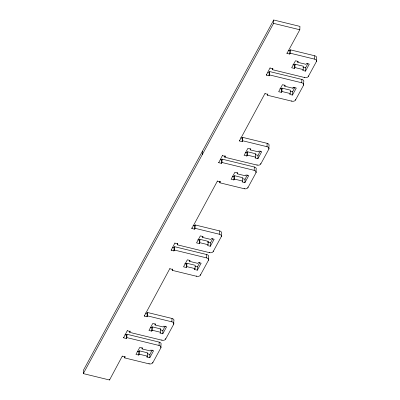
<?xml version="1.0" encoding="UTF-8"?>
<svg xmlns="http://www.w3.org/2000/svg" width="400" height="400" viewBox="0 0 400 400"><rect width="100%" height="100%" fill="white"/><g stroke="black" fill="none" stroke-linecap="round" stroke-linejoin="round"><path stroke-width="0.6" d="M122.395 355.94L109.535 380L83.305 373.605L83.435 370.245L273.715 20L299.945 26.395L299.815 29.755L286.97 53.395L289.735 54.07L290.21 53.195L290.34 49.835L314.73 55.78A2.92 1.875 2.2 0 1 316.54 58.205L316.41 61.565L308.32 76.45A2.92 1.875 2.2 0 1 304.61 77.53L272.395 69.675L272.435 68.625M109.535 380L109.56 379.37M124.715 356.645L124.665 357.905L149.055 363.855A2.92 1.875 2.2 0 0 152.77 362.775L160.855 347.89L160.985 344.53A2.92 1.875 2.2 0 0 159.175 342.105L126.96 334.25L126.835 337.61L126.355 338.49L123.595 337.815L123.61 337.395M124.665 357.905L125.16 356.61M126.355 338.49L126.485 335.13L126.96 334.25M123.595 337.815L127.415 330.39M144.285 315.45L144.265 316.08L147.025 316.755L147.155 313.395L147.63 312.52L172.02 318.465A2.92 1.875 2.2 0 1 173.83 320.89L173.7 324.25L165.615 339.135A2.92 1.875 2.2 0 1 161.9 340.21L129.685 332.36L129.735 331.1M129.685 332.36L130.18 331.065M142.055 348.925L142.53 348.05L139.77 347.375L135.965 354.38L138.725 355.055L138.855 351.695L139.33 350.82L147.615 352.84L147.485 356.2L147.01 357.075L149.77 357.745L153.575 350.74L150.815 350.07L150.34 350.945L142.055 348.925L142.095 347.805M138.725 355.055L139.2 354.18L139.33 350.82M147.025 316.755L147.5 315.88L147.63 312.52M147.01 357.075L147.05 355.955M149.055 363.855L149.075 363.435M149.77 357.745L149.9 354.385L152.24 350.075M155.055 324.99L155.53 324.115L152.77 323.445L148.965 330.45L151.725 331.12L151.855 327.76L152.33 326.885L160.615 328.905L160.485 332.265L160.01 333.14L162.77 333.815L166.575 326.81L163.815 326.135L163.34 327.01L155.055 324.99L155.1 323.87M151.725 331.12L152.2 330.245L152.33 326.885M152.77 362.775L152.795 362.145M160.855 347.89A2.92 1.875 2.2 0 0 159.045 345.465L159.175 342.105M161.9 340.21L161.915 339.79M162.77 333.815L162.9 330.455L165.24 326.145M165.615 339.135L165.64 338.505M144.265 316.08L169.965 268.375M172.285 269.085L172.235 270.345L196.625 276.295A2.92 1.875 2.2 0 0 200.34 275.215L208.425 260.33L208.555 256.97A2.92 1.875 2.2 0 0 206.745 254.545L174.53 246.69L174.4 250.05L173.925 250.925L171.165 250.255L171.18 249.835M172.235 270.345L172.73 269.05M173.925 250.925L174.055 247.565L174.53 246.69M173.7 324.25A2.92 1.875 2.2 0 0 171.89 321.825L172.02 318.465M171.165 250.255L174.985 242.83M191.855 227.89L191.835 228.52L194.595 229.19L194.725 225.83L195.2 224.955L219.59 230.905A2.92 1.875 2.2 0 1 221.4 233.33L221.27 236.69L213.185 251.575A2.92 1.875 2.2 0 1 209.47 252.65L177.255 244.795L177.315 243.325M177.255 244.795L177.75 243.5M189.625 261.365L190.1 260.49L187.34 259.815L183.535 266.82L186.295 267.495L186.425 264.135L186.9 263.26L195.18 265.275L195.055 268.635L194.575 269.515L197.34 270.185L201.145 263.18L198.385 262.51L197.905 263.385L189.625 261.365L189.665 260.245M186.295 267.495L186.77 266.62L186.9 263.26M194.595 229.19L195.07 228.315L195.2 224.955M194.575 269.515L194.62 268.395M196.625 276.295L196.645 275.875M197.34 270.185L197.47 266.825L199.81 262.515M202.23 154.7L202.36 151.34M202.625 237.43L203.1 236.555L200.34 235.88L196.535 242.885L199.295 243.56L199.425 240.2L199.9 239.325L208.185 241.345L208.055 244.705L207.58 245.58L210.34 246.255L214.145 239.25L211.385 238.575L210.91 239.45L202.625 237.43L202.67 236.31M199.295 243.56L199.77 242.685L199.9 239.325M200.34 275.215L200.365 274.585M208.425 260.33A2.92 1.875 2.2 0 0 206.615 257.905L206.745 254.545M209.47 252.65L209.485 252.23M210.34 246.255L210.47 242.895L212.81 238.58M213.185 251.575L213.205 250.945M191.835 228.52L217.535 180.815M219.86 181.315L219.805 182.785L244.195 188.73A2.92 1.875 2.2 0 0 247.91 187.655L255.995 172.77L256.125 169.41A2.92 1.875 2.2 0 0 254.315 166.985L222.1 159.13L221.97 162.49L221.495 163.365L218.735 162.69L218.75 162.27M219.805 182.785L220.3 181.49M221.495 163.365L221.625 160.005L222.1 159.13M221.27 236.69A2.92 1.875 2.2 0 0 219.46 234.265L219.59 230.905M218.735 162.69L222.555 155.265M239.435 140.12L239.4 140.96L242.165 141.63L242.295 138.27L242.77 137.395L267.16 143.34A2.92 1.875 2.2 0 1 268.97 145.765L268.84 149.125L260.755 164.01A2.92 1.875 2.2 0 1 257.04 165.09L224.825 157.235L224.885 155.765M224.825 157.235L225.32 155.94M237.195 173.805L237.67 172.925L234.91 172.255L231.1 179.26L233.865 179.93L233.99 176.57L234.47 175.695L242.75 177.715L242.625 181.075L242.145 181.95L244.91 182.625L248.715 175.62L245.955 174.945L245.475 175.82L237.195 173.805L237.235 172.685M233.865 179.93L234.34 179.055L234.47 175.695M242.165 141.63L242.64 140.755L242.77 137.395M244.195 188.73L244.215 188.31M244.91 182.625L245.035 179.265L247.38 174.955M250.195 149.87L250.67 148.995L247.91 148.32L244.105 155.325L246.865 156L246.995 152.64L247.47 151.765L255.755 153.785L255.625 157.145L255.15 158.02L257.91 158.69L261.715 151.685L258.955 151.015L258.48 151.89L250.195 149.87L250.24 148.75M246.865 156L247.34 155.125L247.47 151.765M247.91 187.655L247.935 187.025M255.995 172.77A2.92 1.875 2.2 0 0 254.185 170.345L254.315 166.985M257.04 165.09L257.055 164.67M257.91 158.69L258.04 155.33L260.38 151.02M260.755 164.01L260.775 163.38M239.4 140.96L265.105 93.255M267.415 94.175L267.375 95.225L291.765 101.17A2.92 1.875 2.2 0 0 295.48 100.09L303.565 85.205L303.695 81.845A2.92 1.875 2.2 0 0 301.885 79.42L269.67 71.57L269.54 74.93L269.065 75.805L266.305 75.13L266.335 74.29M267.375 95.225L267.865 93.93M269.065 75.805L269.195 72.445L269.67 71.57M268.84 149.125A2.92 1.875 2.2 0 0 267.03 146.7L267.16 143.34M266.305 75.13L270.125 67.705M83.305 373.605L273.585 23.36L273.715 20M272.395 69.675L272.885 68.38M284.765 86.24L285.24 85.365L282.475 84.695L278.67 91.7L281.435 92.37L281.56 89.01L282.04 88.135L290.32 90.155L290.19 93.515L289.715 94.39L292.48 95.065L296.285 88.06L293.52 87.385L293.045 88.26L284.765 86.24L284.805 85.12M281.435 92.37L281.91 91.495L282.04 88.135M286.97 53.395L286.99 52.975M289.735 54.07L289.86 50.71L290.34 49.835M291.765 101.17L291.78 100.75M292.48 95.065L292.605 91.705L294.95 87.395M293.045 88.26L293.09 87.14M297.765 62.31L298.24 61.435L295.48 60.76L291.675 67.765L294.435 68.435L294.565 65.08L295.04 64.2L303.325 66.22L303.195 69.58L302.72 70.455L305.48 71.13L309.285 64.125L306.525 63.45L306.05 64.33L297.765 62.31L297.81 61.19M294.435 68.435L294.91 67.56L295.04 64.2M295.48 100.09L295.505 99.46M303.565 85.205A2.92 1.875 2.2 0 0 301.755 82.78L301.885 79.42M304.61 77.53L304.625 77.11M305.48 71.13L305.61 67.77L307.95 63.46M308.32 76.45L308.345 75.82M316.41 61.565A2.92 1.875 2.2 0 0 314.6 59.14L314.73 55.78M160.615 328.905L160.14 329.78L162.9 330.455M208.185 241.345L207.71 242.22L210.47 242.895M273.585 23.36L299.815 29.755M288.135 50.29L289.86 50.71M290.21 53.195L314.6 59.14M292.905 64.675L294.565 65.08M302.85 67.095L305.61 67.77M294.91 67.56L303.195 69.58M270.11 68.125L272.87 68.8M267.815 72.11L269.195 72.445M269.54 74.93L301.755 82.78M279.905 88.605L281.56 89.01M290.4 91.165L292.605 91.705M281.91 91.495L290.19 93.515M265.09 93.675L267.85 94.35M240.565 137.85L242.295 138.27M242.64 140.755L267.03 146.7M245.34 152.235L246.995 152.64M255.28 154.66L258.04 155.33M247.34 155.125L255.625 157.145M222.54 155.685L225.3 156.36M220.245 159.67L221.625 160.005M221.97 162.49L254.185 170.345M232.335 176.17L233.99 176.57M242.83 178.725L245.035 179.265M234.34 179.055L242.625 181.075M217.52 181.235L220.28 181.91M192.995 225.41L194.725 225.83M195.07 228.315L219.46 234.265M197.77 239.795L199.425 240.2M199.77 242.685L208.055 244.705M174.97 243.25L177.73 243.92M172.675 247.23L174.055 247.565M174.4 250.05L206.615 257.905M184.765 263.73L186.425 264.135M195.26 266.29L197.47 266.825M186.77 266.62L195.055 268.635M169.95 268.795L172.71 269.47M145.6 313.015L147.155 313.395M147.5 315.88L171.89 321.825M150.2 327.355L151.855 327.76M152.2 330.245L160.485 332.265M127.4 330.81L130.165 331.485M124.935 334.75L126.485 335.13M126.835 337.61L159.045 345.465M137.195 351.29L138.855 351.695M147.135 353.715L149.9 354.385M139.2 354.18L147.485 356.2M122.38 356.36L125.14 357.03"/></g></svg>
